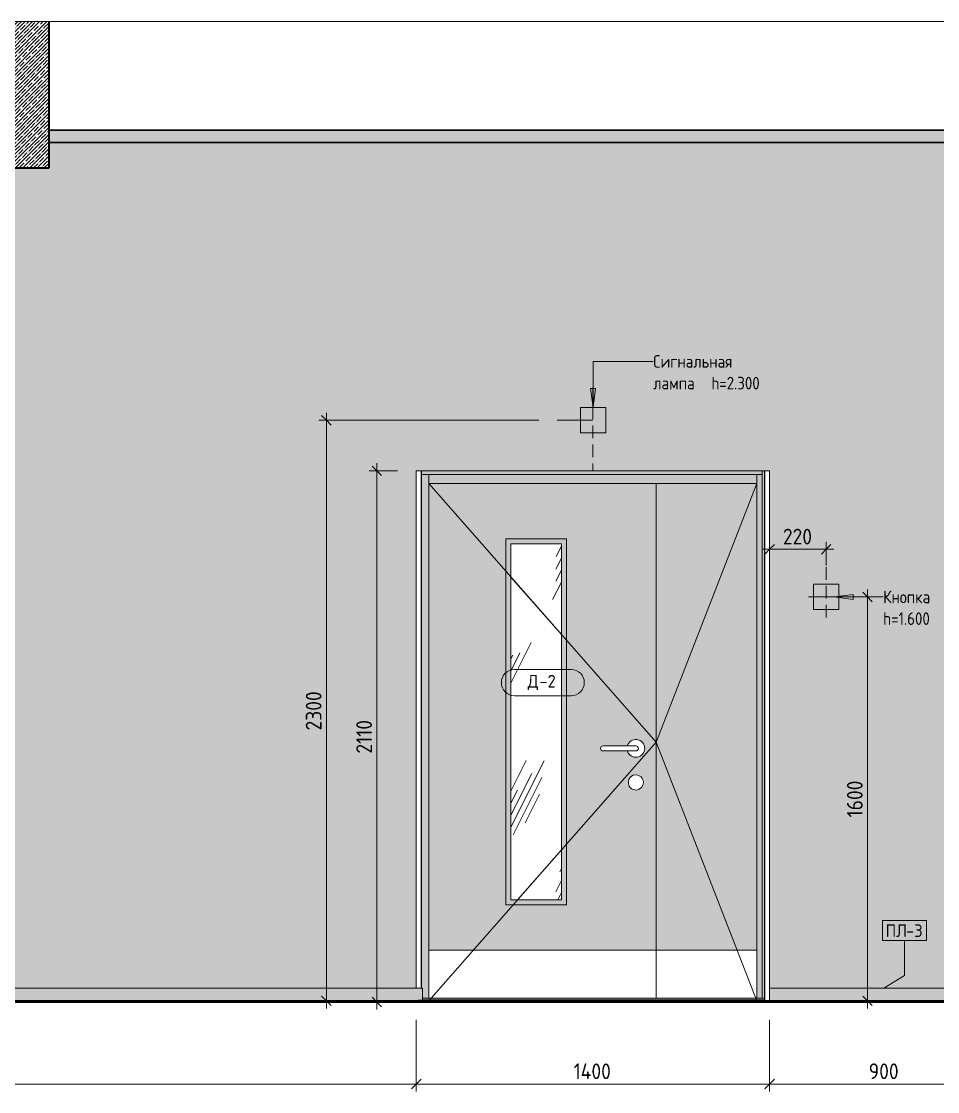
# Model space of a CAD drawing. Header units: millimetres. Extents: x 16345 to 138513, y -2470 to 23828.
# Drawn here: x 95993 to 99623, y 3840 to 8080 of the extents above; entities that cross this region are included whole.
import ezdxf

# ---------------------------------------------------------------- set-up
doc = ezdxf.new("R2010")
doc.units = ezdxf.units.MM
doc.linetypes.add('ADSK_Штрих_ш2 п1', pattern=[75, 50, -25])
for name, color, linetype, lineweight in [('A-ANNO-DIMS', 7, 'Continuous', 9), ('A-ANNO-DIMS-25', 7, 'Continuous', 9), ('A-DETL', 7, 'Continuous', 9), ('A-DETL-1', 7, 'ADSK_Штрих_ш2 п1', 9), ('A-DOOR', 7, 'Continuous', 9), ('A-DOOR-FRAM-1', 7, 'Continuous', 9), ('A-DOOR-IDEN', 7, 'Continuous', 9), ('A-FLOR', 7, 'Continuous', 9), ('A-GENM', 7, 'Continuous', 9), ('A-GENM-IDEN', 7, 'Continuous', 9), ('A-WALL', 7, 'Continuous', 9), ('A-WALL-PATT', 7, 'Continuous', 9), ('I-WALL', 7, 'Continuous', 9), ('Ограждение', 7, 'Continuous', 9), ('Поручни', 7, 'Continuous', 9)]:
    doc.layers.add(name, color=color, linetype=linetype, lineweight=lineweight)
for name, color, linetype, lineweight, true_color in [('A-CLNG-1', 7, 'Continuous', 9, 0x787878), ('A-CLNG-FNSH-1', 7, 'Continuous', 30, 0x3c3c3c), ('A-FLOR-FNSH-1', 7, 'Continuous', 30, 0x3c3c3c), ('A-WALL-4', 7, 'Continuous', 40, 0x3c3c3c), ('G-ANNO-TEXT-1', 7, 'Continuous', 9, 0x3c3c3c), ('I-WALL-1', 7, 'Continuous', 9, 0x787878), ('Q-SPCQ-1', 9, 'Continuous', 9, 0x808080), ('Q-SPCQ-2', 7, 'Continuous', 9, 0x7f7f7f)]:
    doc.layers.add(name, color=color, linetype=linetype, lineweight=lineweight, true_color=true_color)
doc.styles.add('GOST Common_1', font='GOST_Common.ttf', dxfattribs={"height": 50})
doc.styles.add('GOST Common_2', font='GOST_Common.ttf', dxfattribs={"width": 0.9, "height": 50})
doc.styles.add('ISOCPEUR_1', font='isocpeur.ttf', dxfattribs={"width": 0.9, "height": 62.5})
doc.dimstyles.new('ISO-2_5_0_9К_БОЛЬШОЙ_1', dxfattribs={"dimscale": 304.8, "dimtxt": 62.248823, "dimasz": 0.123031, "dimexe": 0.098425, "dimexo": 0.246063, "dimgap": 0, "dimtad": 1, "dimdec": 0, "dimrnd": 10, "dimzin": 0, "dimdsep": 46, "dimtxsty": 'ISOCPEUR_1', "dimblk1": 'OBLIQUE', "dimblk2": 'OBLIQUE', "dimsah": 1, "dimcen": 0.09, "dimdle": 0.098425, "dimazin": 0, "dimtfac": 1, "dimtdec": 4, "dimtix": 1, "dimtmove": 0, "dimatfit": 3, "dimfxl": 1, "dimtvp": 1, "dimtolj": 1, "dimtzin": 0, "dimarcsym": 2})

# ---------------------------------------------------------------- blocks, each defined once
blk = doc.blocks.new('110_Дверь_СКБ_2Ст - Д-2 1450x2100h_Лестничная клетка EIS60-31576737-Развертка 2_28-1')
at = {"layer": 'A-DOOR'}
h = blk.add_hatch(color=256, dxfattribs=at)
h.paths.add_polyline_path([(-13475, 4400), (-12575, 4400), (-12575, 6250), (-13475, 6250), (-13475, 4437.3)])
h.paths.add_polyline_path([(-12950, 4600), (-13150, 4600), (-13150, 6010), (-12950, 6010), (-12950, 4680.2)])
h.paths.add_polyline_path([(-12652.9, 5035.1), (-12660.3, 5035.5), (-12667.5, 5037.7), (-12674.4, 5042.2), (-12679, 5047), (-12682.7, 5053.5), (-12684.7, 5060.7), (-12684.7, 5068.8), (-12683, 5075.6), (-12679, 5082.8), (-12674.4, 5087.9), (-12668.1, 5092), (-12660.2, 5094.5), (-12653.4, 5095), (-12645.9, 5093.6), (-12639.1, 5090.4), (-12633.2, 5085.6), (-12628.7, 5079.5), (-12626, 5072.5), (-12625, 5065), (-12626, 5057.5), (-12628.7, 5050.6), (-12633, 5044.6), (-12638.8, 5039.8), (-12645.5, 5036.5), (-12650.8, 5035.5)])
h.paths.add_polyline_path([(-12654.5, 5165), (-12663.5, 5166), (-12671.9, 5169.3), (-12679.2, 5174.7), (-12684.9, 5181.7), (-12688.5, 5190), (-12785, 5190), (-12787.6, 5190.3), (-12790, 5191.3), (-12792.1, 5192.9), (-12793.7, 5195), (-12794.7, 5197.4), (-12795, 5200), (-12794.7, 5202.6), (-12793.7, 5205), (-12792.1, 5207.1), (-12790, 5208.7), (-12787.6, 5209.7), (-12785, 5210), (-12688.5, 5210), (-12684.9, 5218.3), (-12679.2, 5225.3), (-12671.9, 5230.7), (-12663.5, 5234), (-12654.5, 5235), (-12645.5, 5233.7), (-12637.2, 5230.1), (-12630.1, 5224.6), (-12624.6, 5217.3), (-12621.2, 5209), (-12620, 5200), (-12621.6, 5190), (-12624.6, 5182.7), (-12630.1, 5175.4), (-12637.2, 5169.9), (-12645.5, 5166.3), (-12652.4, 5165.3)])
blk.add_hatch(color=256, dxfattribs=at).paths.add_polyline_path([(-12296.1, 4400), (-12175, 4400), (-12175, 6250), (-12575, 6250), (-12575, 4400), (-12478.2, 4400)])
h = blk.add_hatch(dxfattribs=at)
h.set_pattern_fill('FP_33', color=256, style=0, pattern_type=2)
h.set_pattern_definition([(63.435, (-11487.2, 31.75), (-255.583, 766.75), [317.5, -190.5, 317.5, -190.5, -403.903]), (63.435, (-11487.2, 31.75), (-255.583, 766.75), [-1016, 127, -276.9]), (63.435, (-11503.05, 47.6), (-255.583, 766.75), [254, -317.5, 190.5, -190.5, -467.403]), (63.435, (-11503.05, 47.6), (-255.583, 766.75), [-952.5, 222.25, -245.15]), (63.435, (-11503.05, 95.25), (-255.583, 766.75), [190.5, -381, 127, -190.5, -530.903]), (63.435, (-11503.05, 95.25), (-255.583, 766.75), [-889, 285.75, -245.15]), (63.435, (-11455.4, 47.6), (-255.583, 766.75), [190.5, -381, 158.75, -6404.65]), (63.435, (-11407.8, 95.25), (-255.583, 766.75), [95.25, -476.25, 63.5, -6499.9]), (63.435, (-11487.2, 174.6), (-255.583, 766.75), [63.5, -476.25, 63.5, -254, -562.653]), (63.435, (-11487.2, 174.6), (-255.583, 766.75), [-857.25, 158.75, -403.9]), (63.435, (-11201.4, 127), (-255.583, 766.75), [317.5, -476.25, 381, -251.503]), (63.435, (-11201.4, 79.4), (-255.583, 766.75), [444.5, -317.5, 476.25, -188.003]), (63.435, (-11169.7, 95.25), (-255.583, 766.75), [508, -254, 381, -276.903]), (63.435, (-11122.05, 142.9), (-255.583, 766.75), [317.5, -444.5, 254, -403.903]), (63.435, (-11169.7, 238.1), (-255.583, 766.75), [158.75, -635, 190.5, -435.653]), (63.435, (-11074.4, 190.5), (-255.583, 766.75), [127, -635, 127, -530.903])])
h.paths.add_polyline_path([(-13150, 4600), (-12950, 4600), (-12950, 6010), (-13150, 6010), (-13150, 4680.2)])
at = {"layer": 'A-DOOR-FRAM-1'}
for points in [[(-13505, 6285), (-12155, 6285), (-12155, 6300), (-13505, 6300), (-13505, 6296.4)], [(-12175, 6250), (-12175, 6285), (-13475, 6285), (-13475, 6250), (-12296.1, 6250)]]:
    blk.add_hatch(color=256, dxfattribs=at).paths.add_polyline_path(points)
h = blk.add_hatch(color=256, dxfattribs=at)
h.paths.add_polyline_path([(-13495, 4202), (-13475, 4202), (-13475, 4204), (-13500, 4204), (-13500, 4203.3), (-13495, 4203.3)])
h.paths.add_polyline_path([(-13475, 4210), (-13475, 6285), (-13505, 6285), (-13505, 4250), (-13500, 4250), (-13500, 4210)])
h = blk.add_hatch(color=256, dxfattribs=at)
h.paths.add_polyline_path([(-12155, 4202), (-12155, 4204), (-12175, 4204), (-12175, 4202)])
h.paths.add_polyline_path([(-12155, 4210), (-12155, 6285), (-12175, 6285), (-12175, 4210)])
at = {"layer": 'A-DOOR'}
for p, q in [((-12575, 6250), (-12575, 4400)), ((-12575, 6250), (-12575, 4400)), ((-12930, 6030), (-13170, 6030)), ((-13170, 6030), (-13170, 4580)), ((-12930, 6030), (-12930, 4580)), ((-13150, 4600), (-13150, 6010)), ((-13150, 6010), (-12950, 6010)), ((-12950, 6010), (-12950, 4600)), ((-13150, 5878.9), (-12950.2, 5651.7)), ((-12785, 5210), (-12655, 5210)), ((-12655, 5190), (-12785, 5190)), ((-12655, 5210), (-12688.5, 5210)), ((-12688.5, 5190), (-12655, 5190)), ((-12950, 4797.9), (-13123.8, 4600)), ((-12930, 4580), (-13170, 4580)), ((-12950, 4600), (-13150, 4600)), ((-13475, 4400), (-12575, 4400)), ((-12575, 4400), (-12575, 4210)), ((-12175, 4400), (-12575, 4400)), ((-12575, 4400), (-12575, 4210)), ((-12575, 4204), (-12575, 4202)), ((-12575, 4204), (-12575, 4202))]:
    blk.add_line(p, q, dxfattribs=at)
for centre, radius, start, end in [((-12655, 5200), 35, 0, 163.3985), ((-12785, 5200), 10, 90, 270), ((-12655, 5200), 35, 196.6015, 0), ((-12655, 5200), 10, 270, 90), ((-12655, 5200), 10, 270, 90), ((-12655, 5065), 30, 0, 188.1699), ((-12655, 5065), 30, 188.1699, 0)]:
    blk.add_arc(centre, radius, start, end, dxfattribs=at)
at = {"layer": 'A-DOOR-FRAM-1'}
for p, q in [((-13505, 6285), (-12155, 6285)), ((-13475, 6250), (-13475, 6285)), ((-13475, 6285), (-13475, 4210)), ((-12175, 6285), (-12175, 6250)), ((-12175, 6285), (-12175, 4210)), ((-13475, 6250), (-12175, 6250)), ((-13475, 4204), (-13475, 4202)), ((-12175, 4204), (-12175, 4202))]:
    blk.add_line(p, q, dxfattribs=at)
blk = doc.blocks.new('Плинтус - Плинтус темный _ст_школа_-32862075-Развертка 2_28-1')
at = {"layer": 'A-GENM'}
blk.add_hatch(color=256, dxfattribs=at).paths.add_polyline_path([(-12125, 4200), (-11235, 4200), (-11235, 4250), (-12125, 4250)])
for p, q in [((-12125, 4250), (-11235, 4250)), ((-12125, 4200), (-12125, 4250))]:
    blk.add_line(p, q, dxfattribs=at)
blk = doc.blocks.new('Плинтус - Плинтус темный _ст_школа_-32979664-Развертка 2_28-1')
at = {"layer": 'A-GENM'}
blk.add_hatch(color=256, dxfattribs=at).paths.add_polyline_path([(-13570.4, 4200), (-13518, 4200.1), (-13518, 4202), (-13500, 4202), (-13500, 4250), (-21575, 4250), (-21575, 4200), (-13934.5, 4200)])
for p, q in [((-21575, 4250), (-13500, 4250)), ((-13500, 4250), (-13500, 4202))]:
    blk.add_line(p, q, dxfattribs=at)
blk = doc.blocks.new('Проводная кнопка сброса GC-0421W1 - Кнопка выхода 2-29715370-Развертка 2_28-1')
at = {"layer": 'Q-SPCQ-2'}
blk.add_hatch(color=256, dxfattribs=at).paths.add_polyline_path([(-11950.8, 5750), (-11850.8, 5750), (-11850.8, 5850), (-11950.8, 5850)])
at = {"layer": 'Q-SPCQ-1'}
for p, q in [((-11950.8, 5850), (-11850.8, 5850)), ((-11950.8, 5750), (-11950.8, 5850)), ((-11850.8, 5750), (-11850.8, 5850)), ((-11970, 5800), (-11831, 5800)), ((-11831, 5800), (-11970, 5800)), ((-11851.2, 5800), (-11950.2, 5800)), ((-11949.6, 5800), (-11850.6, 5800)), ((-11940.7, 5800), (-11861.6, 5800)), ((-11861.6, 5800), (-11940.7, 5800)), ((-11850.8, 5750), (-11950.8, 5750))]:
    blk.add_line(p, q, dxfattribs=at)
blk = doc.blocks.new('оповещатель охранно-звуковойrfa - Сигнальная лампа-29714515-Развертка 2_28-1')
at = {"layer": 'Q-SPCQ-2'}
blk.add_hatch(color=256, dxfattribs=at).paths.add_polyline_path([(-12774.6, 6450), (-12774.6, 6550), (-12874.6, 6550), (-12874.6, 6450)])
at = {"layer": 'Q-SPCQ-1'}
for p, q in [((-12874.6, 6550), (-12774.6, 6550)), ((-12874.6, 6450), (-12874.6, 6550)), ((-12774.6, 6450), (-12774.6, 6550)), ((-12966.7, 6500), (-12825, 6500)), ((-12966.7, 6500), (-12825, 6500)), ((-12825, 6500), (-12966.7, 6500)), ((-12966.7, 6500), (-12825, 6500)), ((-12965, 6500), (-12826, 6500)), ((-12826, 6500), (-12965, 6500)), ((-12774.6, 6450), (-12874.6, 6450))]:
    blk.add_line(p, q, dxfattribs=at)
blk = doc.blocks.new('Ограждение - Ограждение-32973588-Развертка 2_28-1')
at = {"layer": 'Ограждение'}
blk.add_hatch(color=256, dxfattribs=at).paths.add_polyline_path([(-12296.1, 4204), (-12145, 4204), (-12145, 4210), (-13500, 4210), (-13500, 4204), (-12478.2, 4204)])
at = {"layer": 'Поручни'}
for p, q in [((-13500, 4210), (-12145, 4210)), ((-12145, 4204), (-13500, 4204))]:
    blk.add_line(p, q, dxfattribs=at)
blk = doc.blocks.new('Ограждение - Ограждение-32988490-Развертка 2_28-1')
at = {"layer": 'Поручни'}
for p, q in [((-13500, 4210), (-12145, 4210)), ((-12145, 4204), (-13500, 4204))]:
    blk.add_line(p, q, dxfattribs=at)
blk = doc.blocks.new('DIMBLOCK57-Развертка 2_28-1')
at = {"layer": 'A-ANNO-DIMS-25'}
for p, q in [((89507.5, 4125), (89507.5, 3840.1)), ((89507.5, 3870.1), (89507.5, 4120)), ((97557.5, 4125), (97557.5, 3840.1)), ((97557.5, 3870.1), (97557.5, 4120)), ((89507.5, 3870.1), (97557.5, 3870.1))]:
    blk.add_line(p, q, dxfattribs=at)
at = {"layer": 'A-ANNO-DIMS-25', "lineweight": 20}
for p, q in [((89507.5, 3870.1), (89488.8, 3851.4)), ((89507.5, 3870.1), (89526.3, 3888.9)), ((97557.5, 3870.1), (97538.8, 3851.4)), ((97557.5, 3870.1), (97576.3, 3888.9))]:
    blk.add_line(p, q, dxfattribs=at)
at = {"layer": 'A-ANNO-DIMS-25', "color": 0, "insert": (93453.5, 3951.8), "char_height": 62.5, "width": 189.619, "attachment_point": 1, "line_spacing_factor": 1.149209, "style": 'ISOCPEUR_1'}
blk.add_mtext('8050', dxfattribs=at)
blk = doc.blocks.new('_Oblique')
at = {"color": 0, "linetype": 'ByBlock', "lineweight": -2}
blk.add_line((-0.5, -0.5), (0.5, 0.5), dxfattribs=at)
blk = doc.blocks.new('DIMBLOCK58-Развертка 2_28-1')
at = {"layer": 'A-ANNO-DIMS-25'}
for p, q in [((97557.5, 4125), (97557.5, 3840.1)), ((97557.5, 3870.1), (97557.5, 4120)), ((98957.5, 4125), (98957.5, 3840.1)), ((98957.5, 3870.1), (98957.5, 4120)), ((97557.5, 3870.1), (98957.5, 3870.1))]:
    blk.add_line(p, q, dxfattribs=at)
at = {"layer": 'A-ANNO-DIMS-25', "lineweight": 20}
for p, q in [((97557.5, 3870.1), (97538.8, 3851.4)), ((97557.5, 3870.1), (97576.3, 3888.9)), ((98957.5, 3870.1), (98938.8, 3851.4)), ((98957.5, 3870.1), (98976.3, 3888.9))]:
    blk.add_line(p, q, dxfattribs=at)
at = {"layer": 'A-ANNO-DIMS-25', "color": 0, "insert": (98180.9, 3951.8), "char_height": 62.5, "width": 183.873, "attachment_point": 1, "line_spacing_factor": 1.149209, "style": 'ISOCPEUR_1'}
blk.add_mtext('1400', dxfattribs=at)
blk = doc.blocks.new('DIMBLOCK59-Развертка 2_28-1')
at = {"layer": 'A-ANNO-DIMS-25'}
for p, q in [((98957.5, 4125), (98957.5, 3840.1)), ((98957.5, 3870.1), (98957.5, 4120)), ((99861.5, 4125), (99861.5, 3840.1)), ((99861.5, 3870.1), (99861.5, 4120)), ((98957.5, 3870.1), (99861.5, 3870.1))]:
    blk.add_line(p, q, dxfattribs=at)
at = {"layer": 'A-ANNO-DIMS-25', "lineweight": 20}
for p, q in [((98957.5, 3870.1), (98938.8, 3851.4)), ((98957.5, 3870.1), (98976.3, 3888.9)), ((99861.5, 3870.1), (99842.8, 3851.4)), ((99861.5, 3870.1), (99880.3, 3888.9))]:
    blk.add_line(p, q, dxfattribs=at)
at = {"layer": 'A-ANNO-DIMS-25', "color": 0, "insert": (99350.3, 3951.8), "char_height": 62.5, "width": 142.215, "attachment_point": 1, "line_spacing_factor": 1.149209, "style": 'ISOCPEUR_1'}
blk.add_mtext('900', dxfattribs=at)
blk = doc.blocks.new('М_двери - Типоразмер_рамка-25223575-Развертка 2_28-1')
at = {"layer": 'A-DOOR-IDEN'}
for p, q in [((-21865.5, 5512.7), (-22090.3, 5512.7)), ((-22090.3, 5408.7), (-21865.5, 5408.7))]:
    blk.add_line(p, q, dxfattribs=at)
for centre, start, end in [((-22090.3, 5460.7), 90, 270), ((-21865.5, 5460.7), 270, 90)]:
    blk.add_arc(centre, 52, start, end, dxfattribs=at)
blk = doc.blocks.new('Mark Reiling - Mark Reiling-26174330-Развертка 2_28-1')
at = {"layer": 'A-GENM-IDEN'}
for p, q in [((-2976.2, 4517.8), (-2976.2, 4439)), ((-2976.2, 4517.8), (-2802.8, 4517.8)), ((-2802.8, 4517.8), (-2976.2, 4517.8)), ((-2976.2, 4517.8), (-2976.2, 4439)), ((-2802.8, 4439), (-2802.8, 4517.8)), ((-2802.8, 4439), (-2802.8, 4517.8)), ((-2976.2, 4439), (-2802.8, 4439)), ((-2976.2, 4439), (-2802.8, 4439))]:
    blk.add_line(p, q, dxfattribs=at)
blk = doc.blocks.new('DIMBLOCK72-Развертка 2_28-1')
at = {"layer": 'A-ANNO-DIMS-25'}
for p, q in [((98927.5, 5988.7), (99211.7, 5988.7)), ((98957.5, 5940.2), (98957.5, 6018.7)), ((98957.5, 5988.7), (98957.5, 5940.2)), ((99181.7, 5925), (99181.7, 6018.7)), ((99181.7, 5988.7), (99181.7, 5925))]:
    blk.add_line(p, q, dxfattribs=at)
at = {"layer": 'A-ANNO-DIMS-25', "lineweight": 20}
for p, q in [((98957.5, 5988.7), (98938.8, 5970)), ((98957.5, 5988.7), (98976.3, 6007.5)), ((99181.7, 5988.7), (99162.9, 5970)), ((99181.7, 5988.7), (99200.4, 6007.5))]:
    blk.add_line(p, q, dxfattribs=at)
at = {"layer": 'A-ANNO-DIMS-25', "color": 0, "insert": (99010.3, 6070.4), "char_height": 62.5, "width": 142.215, "attachment_point": 1, "line_spacing_factor": 1.149209, "style": 'ISOCPEUR_1'}
blk.add_mtext('220', dxfattribs=at)
blk = doc.blocks.new('DIMBLOCK73-Развертка 2_28-1')
at = {"layer": 'A-ANNO-DIMS-25', "lineweight": 20}
for p, q in [((99345.6, 5800), (99326.8, 5818.8)), ((99345.6, 5800), (99364.3, 5781.2)), ((99345.6, 4200), (99326.8, 4218.7)), ((99345.6, 4200), (99364.3, 4181.2))]:
    blk.add_line(p, q, dxfattribs=at)
at = {"layer": 'A-ANNO-DIMS-25'}
for p, q in [((99345.6, 5830), (99345.6, 4170)), ((99327.5, 5800), (99375.6, 5800)), ((99345.6, 5800), (99327.5, 5800)), ((99297.1, 4200), (99375.6, 4200)), ((99345.6, 4200), (99297.1, 4200))]:
    blk.add_line(p, q, dxfattribs=at)
at = {"layer": 'A-ANNO-DIMS-25', "color": 0, "insert": (99263.9, 4926.4), "char_height": 62.5, "width": 176.691, "attachment_point": 1, "rotation": 90, "line_spacing_factor": 1.149209, "style": 'ISOCPEUR_1'}
blk.add_mtext('1600', dxfattribs=at)
blk = doc.blocks.new('DIMBLOCK74-Развертка 2_28-1')
at = {"layer": 'A-ANNO-DIMS-25'}
for p, q in [((98042.5, 6500), (97171, 6500)), ((97201, 4170), (97201, 6530)), ((97201, 6500), (98042.5, 6500)), ((97249.5, 4200), (97171, 4200)), ((97201, 4200), (97249.5, 4200))]:
    blk.add_line(p, q, dxfattribs=at)
at = {"layer": 'A-ANNO-DIMS-25', "lineweight": 20}
for p, q in [((97201, 6500), (97182.3, 6518.7)), ((97201, 6500), (97219.8, 6481.2)), ((97201, 4200), (97182.3, 4218.7)), ((97201, 4200), (97219.8, 4181.2))]:
    blk.add_line(p, q, dxfattribs=at)
at = {"layer": 'A-ANNO-DIMS-25', "color": 0, "insert": (97119.4, 5271), "char_height": 62.5, "width": 189.619, "attachment_point": 1, "rotation": 90, "line_spacing_factor": 1.149209, "style": 'ISOCPEUR_1'}
blk.add_mtext('2300', dxfattribs=at)
blk = doc.blocks.new('DIMBLOCK78-Развертка 2_28-1')
at = {"layer": 'A-ANNO-DIMS-25', "lineweight": 20}
for p, q in [((97401, 6300), (97382.3, 6318.7)), ((97401, 6300), (97419.8, 6281.2)), ((97401, 4195), (97382.3, 4213.8)), ((97401, 4195), (97419.8, 4176.2))]:
    blk.add_line(p, q, dxfattribs=at)
at = {"layer": 'A-ANNO-DIMS-25'}
for p, q in [((97401, 4165), (97401, 6330)), ((97482.5, 6300), (97371, 6300)), ((97401, 6300), (97482.5, 6300)), ((97449.5, 4195), (97371, 4195)), ((97401, 4195), (97449.5, 4195))]:
    blk.add_line(p, q, dxfattribs=at)
at = {"layer": 'A-ANNO-DIMS-25', "color": 0, "insert": (97319.4, 5179.3), "char_height": 62.5, "width": 163.762, "attachment_point": 1, "rotation": 90, "line_spacing_factor": 1.149209, "style": 'ISOCPEUR_1'}
blk.add_mtext('2110', dxfattribs=at)

msp = doc.modelspace()

# ---------------------------------------------------------------- hatches: boundary and pattern name
at = {"layer": 'A-CLNG-1'}
msp.add_hatch(color=256, dxfattribs=at).paths.add_polyline_path([(110618.9, 7600), (110941.5, 7600), (110941.5, 7650), (96102.5, 7650), (96102.5, 7600), (110254.8, 7600)])
at = {"layer": 'A-FLOR'}
msp.add_hatch(color=256, dxfattribs=at).paths.add_polyline_path([(98240.3, 4200), (98934.4, 4200), (98934.4, 4202), (97564.5, 4202), (97564.5, 4200), (97876.2, 4200)])
at = {"layer": 'A-WALL'}
h = msp.add_hatch(color=256, dxfattribs=at)
h.paths.add_polyline_path([(98934.4, 4200), (98937.5, 4200), (98937.5, 4204), (98927.5, 4204), (98927.5, 4202), (98934.4, 4202)])
h.paths.add_polyline_path([(98937.5, 4210), (98937.5, 6300), (98927.5, 6300), (98927.5, 4210)])
msp.add_hatch(color=256, dxfattribs=at).paths.add_polyline_path([(97587.5, 4202), (97587.5, 4203.3), (97582.5, 4203.3), (97582.5, 4202)])
at = {"layer": 'A-WALL-PATT'}
h = msp.add_hatch(color=256, dxfattribs=at)
h.paths.add_polyline_path([(88107.5, 4200), (88107.5, 6300), (89507.5, 6300), (89507.5, 4250), (97557.5, 4250), (97557.5, 6300), (98957.5, 6300), (98957.5, 4250), (99861.5, 4250), (99861.5, 7600), (96102.5, 7600), (96102.5, 7500), (95882.5, 7500), (95882.5, 7600), (88083, 7600), (88083, 5000), (88079.5, 5000), (88079.5, 4850), (88099.5, 4850), (88099.5, 4300), (88079.5, 4300), (88079.5, 4250), (88093.5, 4250), (88093.5, 4200), (88107.2, 4200)])
h.paths.add_polyline_path([(99194.3, 5750), (99131.7, 5750), (99131.7, 5850), (99231.7, 5850), (99231.7, 5750), (99199.8, 5750)])
h.paths.add_polyline_path([(98207.9, 6450), (98207.9, 6550), (98307.9, 6550), (98307.9, 6450)])
at = {"layer": 'G-ANNO-TEXT-1'}
for points in [[(98257.9, 6550.4), (98267.8, 6625.4), (98248, 6625.4)], [(99213.5, 5800.1), (99288.5, 5790.2), (99288.5, 5810)]]:
    msp.add_hatch(color=256, dxfattribs=at).paths.add_polyline_path(points)
at = {"layer": 'I-WALL-1'}
h = msp.add_hatch(dxfattribs=at)
h.set_pattern_fill('FP_34', color=256, style=0, pattern_type=2)
h.set_pattern_definition([(45, (99531.845, 0), (-14.25598, 14.25598), []), (45, (99546.102, 0), (-14.25598, 14.25598), [25.202, -5.04, 0.8382, -4.202])])
h.paths.add_polyline_path([(96102.5, 7500), (96102.5, 8080), (95882.5, 8080), (95882.5, 7500)])

# ---------------------------------------------------------------- linework, layer by layer
at = {"layer": 'A-CLNG-FNSH-1'}
for p, q in [((110941.5, 7650), (96102.5, 7650)), ((110941.5, 7601), (96102.5, 7601)), ((96102.5, 7600), (110941.5, 7600))]:
    msp.add_line(p, q, dxfattribs=at)
at = {"layer": 'A-DETL'}
for q in [(97607.5, 6250), (98907.5, 6250), (97607.5, 4200), (98907.5, 4200)]:
    msp.add_line((98507.5, 5225), q, dxfattribs=at)
at = {"layer": 'A-DETL-1'}
for p, q in [((98257.5, 6629.3), (98257.5, 6300)), ((99181.5, 5918.4), (99181.5, 5718.4)), ((99231.3, 5800), (99112, 5800))]:
    msp.add_line(p, q, dxfattribs=at)
at = {"layer": 'A-FLOR'}
for p, q in [((87682.5, 8080), (110962.5, 8080)), ((97564.5, 4202), (98934.4, 4202)), ((97564.5, 4200), (97564.5, 4202)), ((98934.4, 4202), (98934.4, 4200))]:
    msp.add_line(p, q, dxfattribs=at)
at = {"layer": 'A-FLOR-FNSH-1'}
for p, q in [((110982.5, 4200), (87682.5, 4200)), ((87682.5, 4195), (110982.5, 4195))]:
    msp.add_line(p, q, dxfattribs=at)
at = {"layer": 'A-GENM-IDEN'}
for p, q in [((99492.1, 4300), (99492.1, 4438)), ((99410, 4250), (99492.1, 4300))]:
    msp.add_line(p, q, dxfattribs=at)
at = {"layer": 'A-WALL'}
for p, q in [((98927.5, 6300), (98927.5, 4210)), ((97582.5, 4203.3), (97587.5, 4203.3)), ((97587.5, 4202), (97587.5, 4203.3)), ((98927.5, 4204), (98927.5, 4202))]:
    msp.add_line(p, q, dxfattribs=at)
at = {"layer": 'A-WALL-4'}
for p, q in [((96102.5, 7500), (96102.5, 8080.5)), ((95882.5, 7500), (96102.5, 7500))]:
    msp.add_line(p, q, dxfattribs=at)
at = {"layer": 'G-ANNO-TEXT-1'}
for p, q in [((98257.9, 6733.3), (98496.1, 6733.3)), ((98257.9, 6550.4), (98257.9, 6733.3)), ((98267.8, 6625.4), (98248, 6625.4)), ((98248, 6625.4), (98257.9, 6550.4)), ((98257.9, 6550.4), (98267.8, 6625.4)), ((99288.5, 5810), (99213.5, 5800.1)), ((99288.5, 5790.2), (99288.5, 5810)), ((99213.5, 5800.1), (99288.5, 5790.2)), ((99213.5, 5800.1), (99407.3, 5800.1))]:
    msp.add_line(p, q, dxfattribs=at)
at = {"layer": 'I-WALL'}
for p, q in [((97557.5, 4250), (97557.5, 6300)), ((97557.5, 6300), (98957.5, 6300)), ((97576.5, 4250), (97576.5, 6300)), ((97577.5, 6300), (97577.5, 4250)), ((98937.5, 4200), (98937.5, 6300)), ((98938.5, 6300), (98938.5, 4200)), ((98957.5, 6300), (98957.5, 4250))]:
    msp.add_line(p, q, dxfattribs=at)

# ---------------------------------------------------------------- block references
at = {"layer": 'A-DOOR'}
msp.add_blockref('110_Дверь_СКБ_2Ст - Д-2 1450x2100h_Лестничная клетка EIS60-31576737-Развертка 2_28-1', (111082.5, 0), dxfattribs=at)
at = {"layer": 'A-DOOR-IDEN'}
msp.add_blockref('М_двери - Типоразмер_рамка-25223575-Развертка 2_28-1', (120036.8, 0), dxfattribs=at)
at = {"layer": 'A-GENM'}
for name in ['Плинтус - Плинтус темный _ст_школа_-32979664-Развертка 2_28-1', 'Плинтус - Плинтус темный _ст_школа_-32862075-Развертка 2_28-1']:
    msp.add_blockref(name, (111082.5, 0), dxfattribs=at)
at = {"layer": 'A-GENM-IDEN'}
msp.add_blockref('Mark Reiling - Mark Reiling-26174330-Развертка 2_28-1', (102381.6, 0), dxfattribs=at)
at = {"layer": 'Q-SPCQ-1'}
for name in ['оповещатель охранно-звуковойrfa - Сигнальная лампа-29714515-Развертка 2_28-1', 'Проводная кнопка сброса GC-0421W1 - Кнопка выхода 2-29715370-Развертка 2_28-1']:
    msp.add_blockref(name, (111082.5, 0), dxfattribs=at)
at = {"layer": 'Поручни'}
for name in ['Ограждение - Ограждение-32973588-Развертка 2_28-1', 'Ограждение - Ограждение-32988490-Развертка 2_28-1']:
    msp.add_blockref(name, (111082.5, 0), dxfattribs=at)

# ---------------------------------------------------------------- texts
at = {"layer": 'A-DOOR-IDEN', "char_height": 50, "attachment_point": 1, "style": 'GOST Common_1'}
for s, insert, width in [('\\fGOST Common|b0|i0|c204|p34|;Д', (97998.7, 5491), 56.118), ('-2', (98045, 5491), 88.186)]:
    msp.add_mtext(s, dxfattribs=dict(at, insert=insert, width=width))
at = {"layer": 'A-GENM-IDEN', "char_height": 50, "attachment_point": 1, "style": 'GOST Common_1'}
for s, insert, width in [('ПЛ', (99417, 4502.8), 98.207), ('-3', (99498, 4502.8), 86.181)]:
    msp.add_mtext(s, dxfattribs=dict(at, insert=insert, width=width))
at = {"layer": 'G-ANNO-TEXT-1', "char_height": 50, "attachment_point": 1, "style": 'GOST Common_2'}
for s, insert, width in [('Сигнальная', (98496.4, 6758.3), 404.051), ('\\fGOST Common|b0|i0|c204|p34|;\\W.9; ', (98829.8, 6758.3), 19.842), ('лампа', (98496.4, 6672.3), 212.848), ('  h=2.300', (98672, 6672.3), 292.215), ('Кнопка', (99407.6, 5825.1), 248.924), ('\\fGOST Common|b0|i0|c204|p34|;\\W.9; ', (99613, 5825.1), 19.842), ('h=1.600', (99407.6, 5739.1), 241.709)]:
    msp.add_mtext(s, dxfattribs=dict(at, insert=insert, width=width))

# ---------------------------------------------------------------- dimensions: what is measured, and where the dimension line sits
at = {"layer": 'A-ANNO-DIMS'}
for base, p1, p2, override, picture, middle in [((97201, 6500), (97174.5, 4200), (98117.5, 6500), {"dimpost": '<>', "dimfxl": 2485.81764}, 'DIMBLOCK74-Развертка 2_28-1', (97169.8, 5350)), ((97401, 6300), (97374.5, 4195), (97557.5, 6300), {"dimpost": '<>', "dimfxl": 2112.941915}, 'DIMBLOCK78-Развертка 2_28-1', (97369.8, 5247.5)), ((99345.6, 4200), (99252.5, 5800), (99372.1, 4200), {"dimpost": '<>', "dimfxl": 1604.461517}, 'DIMBLOCK73-Развертка 2_28-1', (99314.3, 5000))]:
    dim = msp.add_linear_dim(base=base, p1=p1, p2=p2, angle=90, dimstyle='ISO-2_5_0_9К_БОЛЬШОЙ_1', override=override, dxfattribs=at)
    dim.commit()
    dim.dimension.update_dxf_attribs({"geometry": picture, "text_midpoint": middle})
for base, p1, p2, override, picture, middle in [((99181.7, 5988.7), (98957.5, 6015.2), (99181.7, 5850), {"dimpost": '<>', "dimfxl": 278.476305}, 'DIMBLOCK72-Развертка 2_28-1', (99069.6, 6020)), ((97557.5, 3870.1), (89507.5, 4200), (97557.5, 4200), {"dimpost": '<>', "dimfxl": 8049.999978}, 'DIMBLOCK57-Развертка 2_28-1', (93532.5, 3901.4)), ((98957.5, 3870.1), (97557.5, 4200), (98957.5, 4200), {"dimpost": '<>', "dimfxl": 1400}, 'DIMBLOCK58-Развертка 2_28-1', (98257.5, 3901.4)), ((99861.5, 3870.1), (98957.5, 4200), (99861.5, 4200), {"dimpost": '<>', "dimfxl": 904}, 'DIMBLOCK59-Развертка 2_28-1', (99409.5, 3901.4))]:
    dim = msp.add_linear_dim(base=base, p1=p1, p2=p2, dimstyle='ISO-2_5_0_9К_БОЛЬШОЙ_1', override=override, dxfattribs=at)
    dim.commit()
    dim.dimension.update_dxf_attribs({"geometry": picture, "text_midpoint": middle})

doc.saveas('drawing.dxf')
